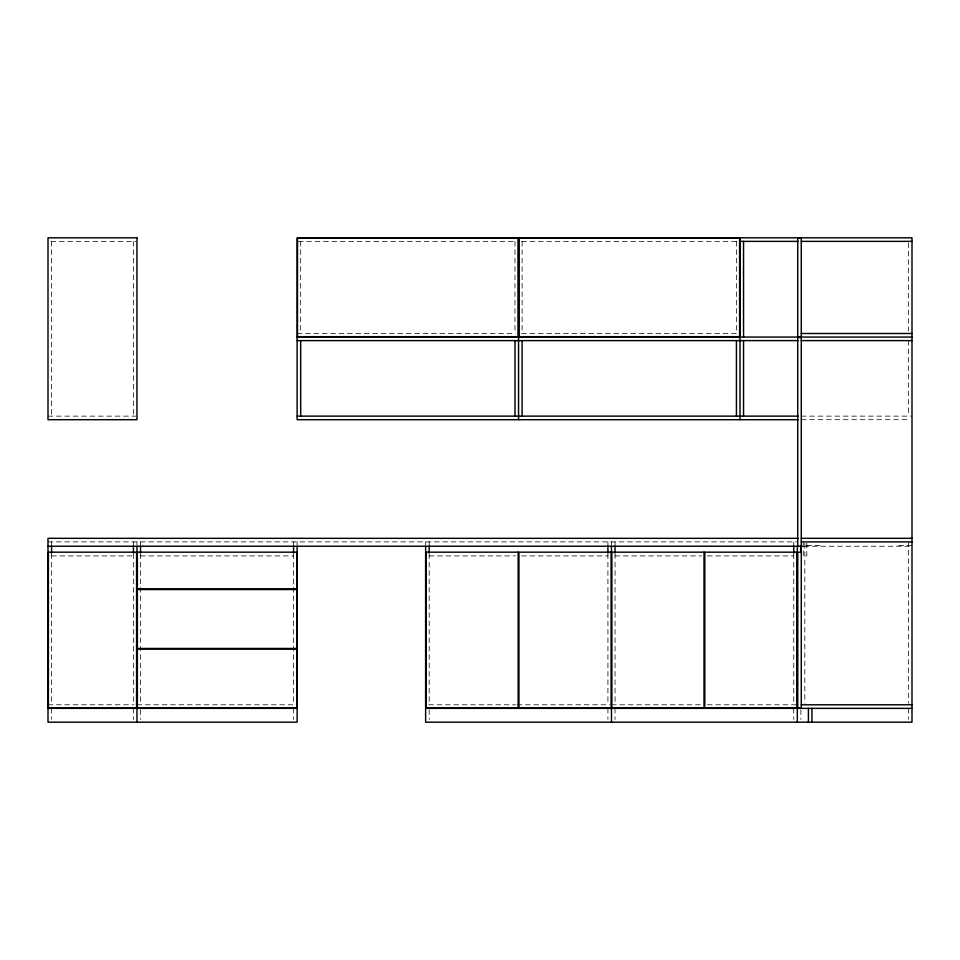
<?xml version="1.0" encoding="UTF-8"?>
<svg xmlns="http://www.w3.org/2000/svg" width="960" height="960" viewBox="0 0 960 960"><rect width="100%" height="100%" fill="white"/><g stroke="black" fill="none" stroke-linecap="round" stroke-linejoin="round"><path stroke-width="0.72" stroke-dasharray="4.8 3.6" d="M50.964 241.368L135.78 241.368M298.308 241.368L515.556 241.368M521.544 241.368L738.492 241.368M297.12 333.492L515.556 333.492M521.544 333.492L738.492 333.492M48 416.136L135.78 416.136M801.276 416.136L912 416.136M801.276 419.7L909.012 419.7M48 541.884L797.328 541.884M806.82 545.448L821.052 545.448L821.052 543.072M912 545.448L897.768 545.448L897.768 543.072M804 546.228L909 546.228M51.564 555.924L133.416 555.924M140.532 555.924L293.556 555.924M429.192 555.924L515.58 555.924M521.532 555.924L607.92 555.924M615.036 555.924L701.424 555.924M707.376 555.924L793.764 555.924M48 704.796L134.004 704.796M136.968 704.796L295.62 704.796M428.628 704.796L515.556 704.796M517.056 704.796L609.984 704.796M611.484 704.796L701.4 704.796M707.4 704.796L796.14 704.796M908.436 242.856L908.436 331.068M908.436 340.608L908.436 416.136M908.436 541.884L908.436 703.308M908.436 708.36L908.436 719.424M806.82 543.072L806.82 555.924L803.256 555.924L803.256 541.884M804.84 543.384L804.84 703.308M800.892 709.74L800.892 719.424M793.764 541.884L793.764 545.448M793.764 553.836L793.764 704.796M793.764 708.36L793.764 719.424M736.428 241.368L736.428 333.492M615.036 541.884L615.036 545.448M615.036 553.836L615.036 704.796M615.036 708.36L615.036 719.424M611.484 541.884L611.484 544.872M607.92 541.884L607.92 545.448M607.92 553.836L607.92 704.796M607.92 708.36L607.92 719.424M522.108 241.368L522.108 333.492M514.992 241.368L514.992 333.492M429.192 541.884L429.192 545.448M429.192 553.836L429.192 704.796M429.192 709.74L429.192 719.424M425.628 541.884L425.628 544.872M300.672 241.368L300.672 333.492M297.12 541.884L297.12 544.872M293.556 541.884L293.556 545.448M293.556 553.836L293.556 704.796M293.556 708.36L293.556 719.424M140.532 541.884L140.532 545.448M140.532 553.836L140.532 704.796M140.532 709.74L140.532 719.424M136.968 541.884L136.968 544.872M133.416 241.368L133.416 416.136M133.416 541.884L133.416 545.448M133.416 553.836L133.416 704.796M133.416 708.36L133.416 719.424M51.564 241.368L51.564 416.136M51.564 541.884L51.564 545.448M51.564 553.836L51.564 704.796M51.564 708.36L51.564 719.424"/><path stroke-width="1.44" d="M801.276 238.2L797.724 238.2L797.724 336.66L801.276 336.66M739.992 241.368L798.324 241.368M801.276 241.368L912 241.368M801.276 333.492L912 333.492M297.12 337.056L912 337.056M801.276 337.452L797.724 337.452L797.724 546.228M297.12 340.608L798.324 340.608M801.276 340.608L912 340.608M297.12 416.136L798.324 416.136M798.324 419.7L297.12 419.7L297.12 237.804L912 237.804L912 722.196L425.628 722.196L425.628 546.372M798 538.32L48 538.32L48 722.196L297.12 722.196L297.12 546.372M801.276 538.32L912 538.32M801.276 541.884L912 541.884M48 546.228L802.5 546.228M801.276 552.168L797.724 552.168L797.724 707.964L801.276 707.964M801.276 704.796L912 704.796M48 708.36L297.12 708.36M425.628 708.36L912 708.36M811.956 708.36L811.956 722.196M808.404 708.36L808.404 722.196M801.276 237.804L801.276 708.36M800.892 546.372L800.892 552.348M797.328 546.372L797.328 722.196M793.764 546.096L793.764 553.116M743.544 241.368L743.544 337.056M743.544 340.608L743.544 416.136M739.992 237.804L739.992 419.7M736.428 340.608L736.428 416.136M615.036 546.096L615.036 553.116M611.484 546.372L611.484 552.348M611.484 708.36L611.484 722.196M607.92 546.096L607.92 553.116M522.108 340.608L522.108 416.136M518.556 237.804L518.556 419.7M514.992 340.608L514.992 416.136M429.192 546.096L429.192 553.116M300.672 340.608L300.672 416.136M293.556 546.096L293.556 553.116M140.532 546.096L140.532 553.116M136.968 546.372L136.968 722.196M133.416 546.096L133.416 553.116M51.564 546.096L51.564 553.116M136.968 237.804L48 237.804L48 419.7L136.968 419.7L136.968 237.804M518.16 238.2L297.516 238.2L297.516 336.66L518.16 336.66L518.16 238.2M739.596 238.2L518.952 238.2L518.952 336.66L739.596 336.66L739.596 238.2M136.572 552.168L48.396 552.168L48.396 707.964L136.572 707.964L136.572 552.168M296.724 552.168L137.364 552.168L137.364 588.936L296.724 588.936L296.724 552.168M518.16 552.168L426.024 552.168L426.024 707.964L518.16 707.964L518.16 552.168M611.088 552.168L518.952 552.168L518.952 707.964L611.088 707.964L611.088 552.168M704.004 552.168L611.868 552.168L611.868 707.964L704.004 707.964L704.004 552.168M796.932 552.168L704.796 552.168L704.796 707.964L796.932 707.964L796.932 552.168M296.724 589.536L137.364 589.536L137.364 648.456L296.724 648.456L296.724 589.536M296.724 649.044L137.364 649.044L137.364 707.964L296.724 707.964L296.724 649.044"/></g></svg>
